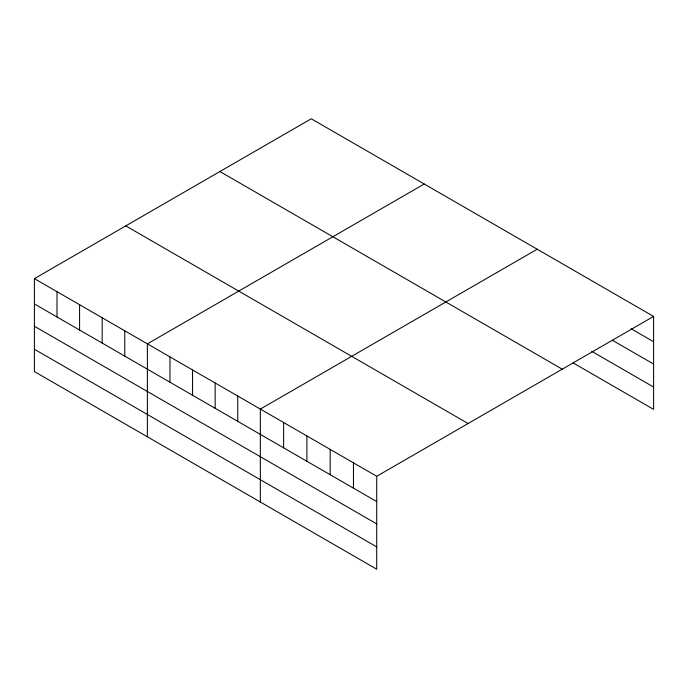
<?xml version="1.0" encoding="UTF-8"?>
<svg xmlns="http://www.w3.org/2000/svg" width="688" height="688" viewBox="0 0 688 688"><rect width="100%" height="100%" fill="white"/><g stroke="black" fill="none" stroke-linecap="round" stroke-linejoin="round"><path stroke-width="1.03" d="M34.4 278.631L376.732 476.277L376.732 569.217L34.4 371.572L34.4 278.631L311.268 118.783L653.6 316.428L653.6 409.369L573.018 362.851M424.238 184.006L147.37 343.854L147.37 436.794M537.208 249.228L260.339 409.076L260.339 502.016M376.732 476.277L653.6 316.428M631.214 328.812L653.6 341.738M612.415 340.276L653.6 364.055M591.818 351.387L653.6 387.052M219.902 171.536L562.234 369.181M125.766 225.879L468.098 423.524M34.4 303.941L376.732 501.586M34.4 326.258L376.732 523.903M34.4 349.255L376.732 546.9M353.46 462.835L353.46 488.145M330.18 449.393L330.18 474.703M306.9 435.951L306.9 461.27M283.619 422.518L283.619 447.828M237.747 396.03L237.747 421.34M215.155 382.984L215.155 408.294M192.563 369.938L192.563 395.256M169.962 356.9L169.962 382.21M124.777 330.808L124.777 356.117M102.185 317.761L102.185 343.071M79.584 304.715L79.584 330.034M56.992 291.678L56.992 316.987"/></g></svg>
